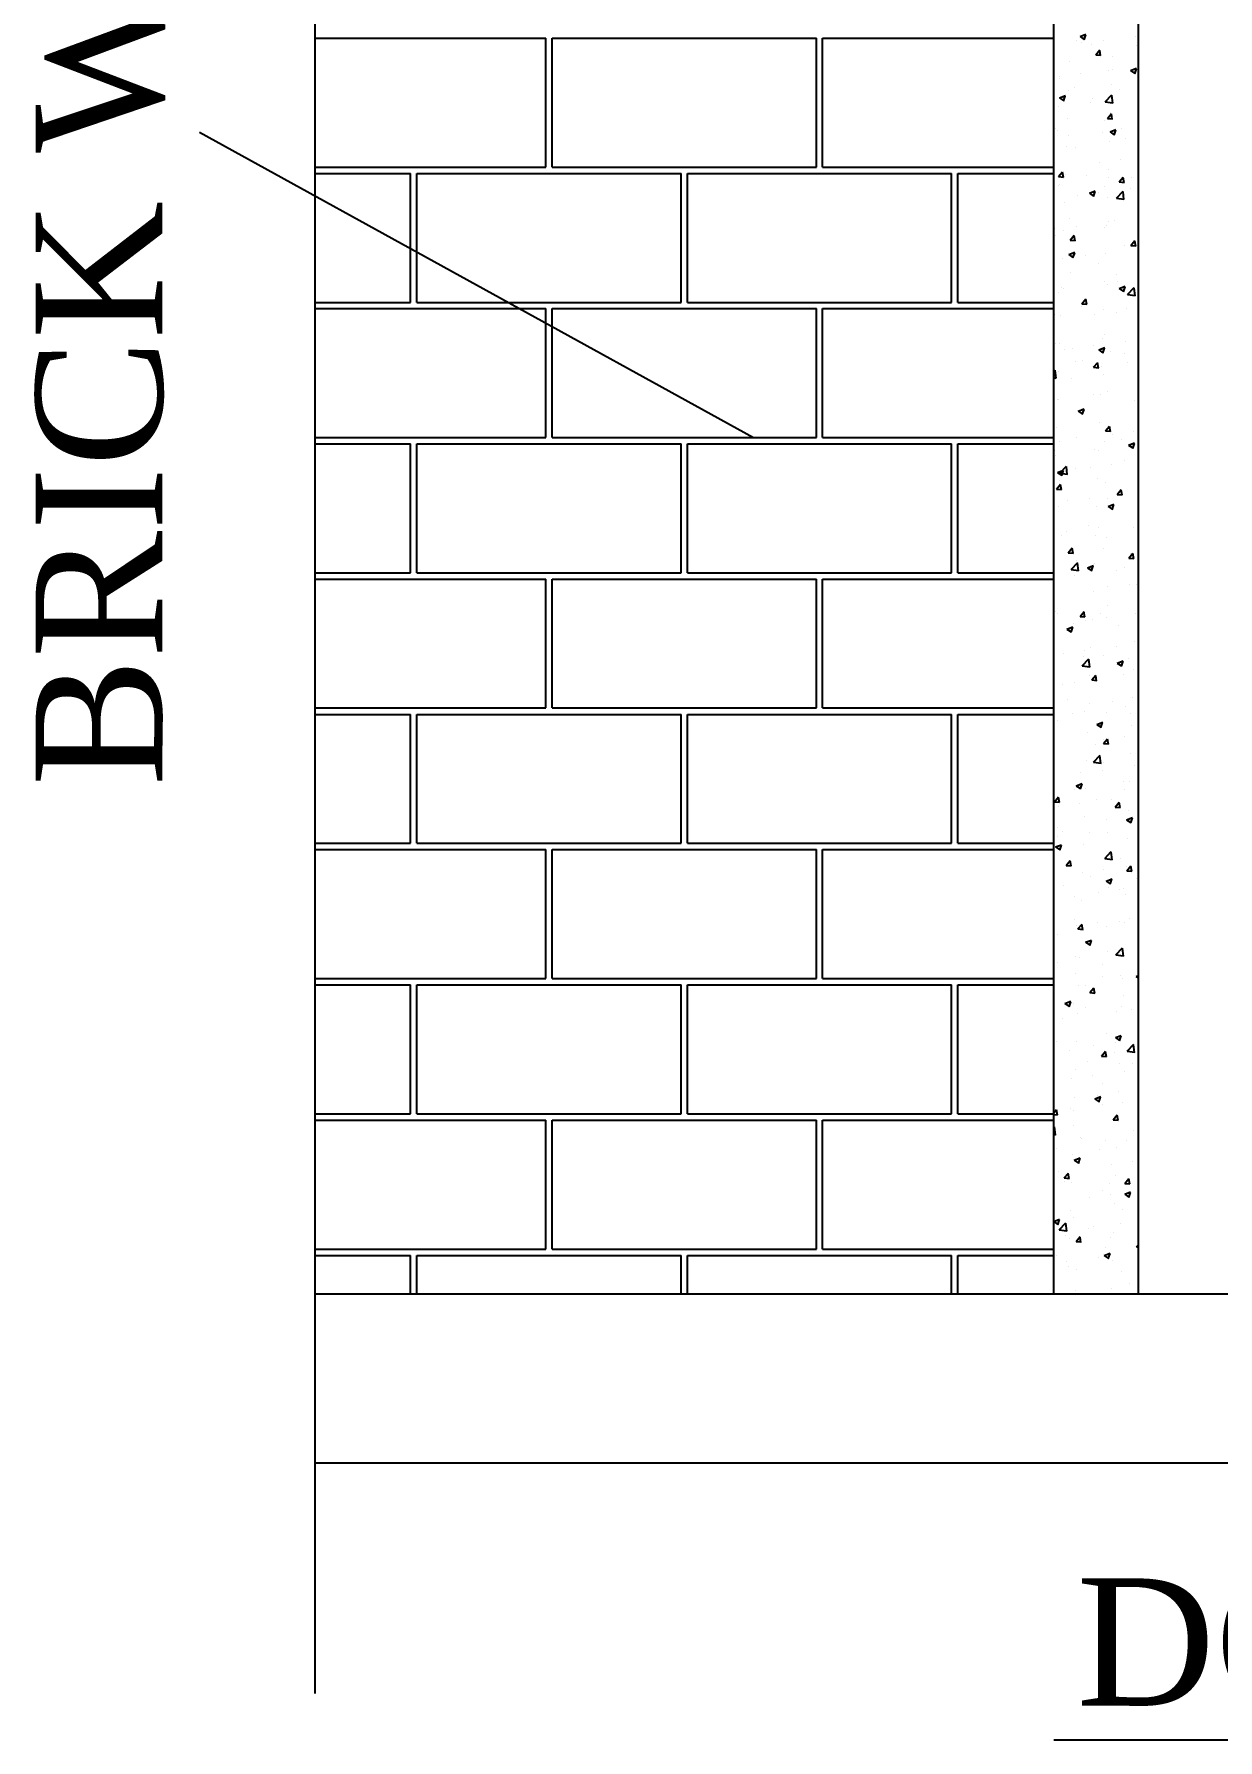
# Model space of a CAD drawing. Header units: metres. Extents: x 605 to 716, y 216 to 296.
# Drawn here: x 619.399 to 621.368, y 223.824 to 226.661 of the extents above; entities that cross this region are included whole.
import ezdxf

# ---------------------------------------------------------------- set-up
doc = ezdxf.new("R2010")
doc.units = ezdxf.units.M
doc.layers.add('1', color=1, linetype='Continuous')
doc.styles.add('ROMANTIC', font='romantic.ttf', dxfattribs={"width": 0.8})
doc.styles.add('TIMES', font='times.ttf', dxfattribs={"height": 9})

# ---------------------------------------------------------------- blocks, each defined once
blk = doc.blocks.new('A$C1A3C141D')
at = {"color": 0}
for p, q in [((73.05, -86.05), (73.05, 185.3)), ((133.87, -53.17), (133.87, 141.71)), ((140.83, -53.17), (140.83, 141.71)), ((63.51, 42.49), (109.13, 17.36)), ((140.83, -53.17), (73.05, -53.17)), ((231.3, -53.17), (140.83, -53.17)), ((299.08, -67.09), (73.05, -67.09)), ((133.86, -89.88), (250.06, -89.88))]:
    blk.add_line(p, q, dxfattribs=at)
at = {"color": 4}
for p, q in [((73.05, 50.24), (92.03, 50.24)), ((92.03, 39.63), (92.03, 50.24)), ((92.56, 50.24), (114.31, 50.24)), ((92.56, 39.63), (92.56, 50.24)), ((114.31, 39.63), (114.31, 50.24)), ((114.83, 50.24), (133.87, 50.24)), ((114.83, 39.63), (114.83, 50.24)), ((73.05, 39.63), (92.03, 39.63)), ((92.56, 39.63), (114.31, 39.63)), ((114.83, 39.63), (133.87, 39.63)), ((73.05, 39.11), (80.9, 39.11)), ((80.9, 28.49), (80.9, 39.11)), ((81.42, 39.11), (103.17, 39.11)), ((81.42, 28.49), (81.42, 39.11)), ((103.17, 28.49), (103.17, 39.11)), ((103.69, 39.11), (125.44, 39.11)), ((103.69, 28.49), (103.69, 39.11)), ((125.44, 28.49), (125.44, 39.11)), ((125.96, 39.11), (133.87, 39.11)), ((125.96, 28.49), (125.96, 39.11)), ((73.05, 28.49), (80.9, 28.49)), ((81.42, 28.49), (103.17, 28.49)), ((103.69, 28.49), (125.44, 28.49)), ((125.96, 28.49), (133.87, 28.49)), ((73.05, 27.97), (92.03, 27.97)), ((92.03, 17.36), (92.03, 27.97)), ((92.56, 27.97), (114.31, 27.97)), ((92.56, 17.36), (92.56, 27.97)), ((114.31, 17.36), (114.31, 27.97)), ((114.83, 27.97), (133.87, 27.97)), ((114.83, 17.36), (114.83, 27.97)), ((73.05, 17.36), (92.03, 17.36)), ((92.56, 17.36), (114.31, 17.36)), ((114.83, 17.36), (133.87, 17.36)), ((73.05, 16.84), (80.9, 16.84)), ((80.9, 6.22), (80.9, 16.84)), ((81.42, 6.22), (81.42, 16.84)), ((81.42, 16.84), (103.17, 16.84)), ((103.17, 6.22), (103.17, 16.84)), ((103.69, 6.22), (103.69, 16.84)), ((103.69, 16.84), (125.44, 16.84)), ((125.44, 6.22), (125.44, 16.84)), ((125.96, 6.22), (125.96, 16.84)), ((125.96, 16.84), (133.87, 16.84)), ((73.05, 6.22), (80.9, 6.22)), ((73.05, 5.7), (92.03, 5.7)), ((81.42, 6.22), (103.17, 6.22)), ((92.03, -4.91), (92.03, 5.7)), ((92.56, 5.7), (114.31, 5.7)), ((92.56, -4.91), (92.56, 5.7)), ((103.69, 6.22), (125.44, 6.22)), ((114.31, -4.91), (114.31, 5.7)), ((114.83, 5.7), (133.87, 5.7)), ((114.83, -4.91), (114.83, 5.7)), ((125.96, 6.22), (133.87, 6.22)), ((73.05, -4.91), (92.03, -4.91)), ((73.05, -5.44), (80.9, -5.44)), ((80.9, -16.05), (80.9, -5.44)), ((81.42, -5.44), (103.17, -5.44)), ((81.42, -16.05), (81.42, -5.44)), ((92.56, -4.91), (114.31, -4.91)), ((103.17, -16.05), (103.17, -5.44)), ((103.69, -5.44), (125.44, -5.44)), ((103.69, -16.05), (103.69, -5.44)), ((114.83, -4.91), (133.87, -4.91)), ((125.44, -16.05), (125.44, -5.44)), ((125.96, -5.44), (133.87, -5.44)), ((125.96, -16.05), (125.96, -5.44)), ((73.05, -16.05), (80.9, -16.05)), ((73.05, -16.57), (92.03, -16.57)), ((81.42, -16.05), (103.17, -16.05)), ((92.03, -27.18), (92.03, -16.57)), ((92.56, -16.57), (114.31, -16.57)), ((92.56, -27.18), (92.56, -16.57)), ((103.69, -16.05), (125.44, -16.05)), ((114.31, -27.18), (114.31, -16.57)), ((114.83, -16.57), (133.87, -16.57)), ((114.83, -27.18), (114.83, -16.57)), ((125.96, -16.05), (133.87, -16.05)), ((73.05, -27.18), (92.03, -27.18)), ((73.05, -27.71), (80.9, -27.71)), ((80.9, -38.32), (80.9, -27.71)), ((81.42, -27.71), (103.17, -27.71)), ((81.42, -38.32), (81.42, -27.71)), ((92.56, -27.18), (114.31, -27.18)), ((103.17, -38.32), (103.17, -27.71)), ((103.69, -27.71), (125.44, -27.71)), ((103.69, -38.32), (103.69, -27.71)), ((114.83, -27.18), (133.87, -27.18)), ((125.44, -38.32), (125.44, -27.71)), ((125.96, -27.71), (133.87, -27.71)), ((125.96, -38.32), (125.96, -27.71)), ((73.05, -38.32), (80.9, -38.32)), ((73.05, -38.84), (92.03, -38.84)), ((81.42, -38.32), (103.17, -38.32)), ((92.03, -49.46), (92.03, -38.84)), ((92.56, -38.84), (114.31, -38.84)), ((92.56, -49.46), (92.56, -38.84)), ((103.69, -38.32), (125.44, -38.32)), ((114.31, -49.46), (114.31, -38.84)), ((114.83, -38.84), (133.87, -38.84)), ((114.83, -49.46), (114.83, -38.84)), ((125.96, -38.32), (133.87, -38.32)), ((73.05, -49.46), (92.03, -49.46)), ((73.05, -49.98), (80.9, -49.98)), ((80.9, -53.17), (80.9, -49.98)), ((81.42, -49.98), (103.17, -49.98)), ((81.42, -53.17), (81.42, -49.98)), ((92.56, -49.46), (114.31, -49.46)), ((103.17, -53.17), (103.17, -49.98)), ((103.69, -49.98), (125.44, -49.98)), ((103.69, -53.17), (103.69, -49.98)), ((114.83, -49.46), (133.87, -49.46)), ((125.44, -53.17), (125.44, -49.98)), ((125.96, -49.98), (133.87, -49.98)), ((125.96, -53.17), (125.96, -49.98))]:
    blk.add_line(p, q, dxfattribs=at)
at = {"color": 2}
for p, q in [((135.7, 50.06), (135.7, 50.06)), ((136.02, 50.37), (136.51, 50.56)), ((136.02, 50.37), (136.37, 50.14)), ((136.17, 49.85), (136.17, 49.85)), ((136.36, 50.1), (136.51, 50.52)), ((136.93, 49.75), (136.93, 49.75)), ((137.31, 48.88), (137.64, 49.28)), ((137.72, 48.81), (137.64, 49.24)), ((137.92, 50.08), (137.92, 50.08)), ((140.55, 50.42), (140.55, 50.42)), ((140.64, 49.6), (140.64, 49.6)), ((135.19, 48.28), (135.19, 48.28)), ((137.31, 48.88), (137.72, 48.84)), ((138.7, 48.72), (138.7, 48.72)), ((140.18, 47.57), (140.67, 47.76)), ((134.3, 46.92), (134.3, 46.92)), ((134.34, 47.1), (134.34, 47.1)), ((136.09, 47.33), (136.09, 47.33)), ((138.36, 47.62), (138.36, 47.62)), ((138.62, 46.4), (138.62, 46.4)), ((138.72, 47.68), (138.72, 47.68)), ((140.18, 47.57), (140.53, 47.33)), ((140.52, 47.3), (140.66, 47.72)), ((134.33, 45.32), (134.82, 45.51)), ((134.33, 45.32), (134.68, 45.09)), ((134.67, 45.06), (134.81, 45.48)), ((135.1, 45.96), (135.1, 45.96)), ((135.57, 46.2), (135.57, 46.2)), ((137.04, 45.26), (137.04, 45.26)), ((138.1, 45), (138.64, 45.57)), ((138.1, 45), (138.72, 44.91)), ((138.71, 44.88), (138.63, 45.54)), ((139.29, 46.04), (139.29, 46.04)), ((140.75, 45.1), (140.75, 45.1)), ((134.26, 44.59), (134.26, 44.59)), ((135.02, 43.64), (135.02, 43.64)), ((136.89, 44.93), (136.89, 44.93)), ((138.27, 43.64), (138.61, 44.04)), ((138.27, 43.64), (138.69, 43.61)), ((138.53, 44.09), (138.53, 44.09)), ((138.68, 43.57), (138.6, 44.01)), ((134.01, 42.77), (134.01, 42.77)), ((134.19, 42.66), (134.19, 42.66)), ((135.06, 42.19), (135.06, 42.19)), ((137.9, 42.5), (137.9, 42.5)), ((138.07, 43.47), (138.07, 43.47)), ((138.49, 42.52), (138.97, 42.71)), ((138.49, 42.52), (138.83, 42.29)), ((138.83, 42.25), (138.97, 42.67)), ((139.46, 42.77), (139.46, 42.77)), ((134.93, 41.32), (134.93, 41.32)), ((135.68, 41.24), (135.68, 41.24)), ((138.45, 41.77), (138.45, 41.77)), ((139.74, 41.94), (139.74, 41.94)), ((137.62, 40.02), (137.62, 40.02)), ((138.36, 39.45), (138.36, 39.45)), ((139.37, 40.25), (139.37, 40.25)), ((134.25, 38.84), (134.58, 39.24)), ((134.25, 38.84), (134.66, 38.81)), ((134.28, 38.11), (134.28, 38.11)), ((134.3, 38.17), (134.3, 38.17)), ((134.66, 38.77), (134.58, 39.21)), ((134.85, 39.01), (134.85, 39.01)), ((136.55, 38.95), (136.55, 38.95)), ((138.01, 38.01), (138.01, 38.01)), ((138.34, 38.81), (138.34, 38.81)), ((139.24, 38.41), (139.57, 38.81)), ((139.24, 38.41), (139.66, 38.37)), ((139.65, 38.34), (139.57, 38.77)), ((140.26, 38.79), (140.26, 38.79)), ((134.76, 36.69), (134.76, 36.69)), ((135.79, 37.28), (135.79, 37.28)), ((136.79, 37.47), (137.28, 37.66)), ((136.79, 37.47), (137.14, 37.24)), ((137.13, 37.21), (137.27, 37.63)), ((137.54, 37.51), (137.54, 37.51)), ((138.28, 37.14), (138.28, 37.14)), ((139.02, 37.07), (139.56, 37.64)), ((139.02, 37.07), (139.64, 36.98)), ((139.63, 36.95), (139.56, 37.61)), ((140.17, 37.85), (140.17, 37.85)), ((135.16, 35.41), (135.16, 35.41)), ((138.88, 35.25), (138.88, 35.25)), ((133.96, 34.53), (133.96, 34.53)), ((133.99, 33.96), (133.99, 33.96)), ((134.68, 34.37), (134.68, 34.37)), ((135.21, 33.61), (135.55, 34.01)), ((135.62, 33.54), (135.54, 33.98)), ((135.71, 34.76), (135.71, 34.76)), ((138.05, 34.65), (138.05, 34.65)), ((138.19, 34.82), (138.19, 34.82)), ((138.34, 35.11), (138.34, 35.11)), ((135.1, 32.43), (135.59, 32.61)), ((135.1, 32.43), (135.44, 32.19)), ((135.21, 33.61), (135.63, 33.57)), ((135.44, 32.16), (135.58, 32.58)), ((135.66, 32.43), (135.66, 32.43)), ((136.51, 32.36), (136.51, 32.36)), ((138.11, 32.5), (138.11, 32.5)), ((139.72, 33.13), (139.72, 33.13)), ((140.2, 33.17), (140.54, 33.57)), ((140.2, 33.17), (140.62, 33.14)), ((140.62, 33.1), (140.53, 33.54)), ((133.87, 32.02), (133.87, 32.02)), ((134.59, 32.06), (134.59, 32.06)), ((135.27, 30.92), (135.27, 30.92)), ((137.52, 31.69), (137.52, 31.69)), ((134.51, 29.74), (134.51, 29.74)), ((134.68, 29.62), (134.68, 29.62)), ((138.03, 30.19), (138.03, 30.19)), ((138.32, 29.99), (138.32, 29.99)), ((138.99, 30.76), (138.99, 30.76)), ((139.08, 30.2), (139.08, 30.2)), ((139.25, 29.63), (139.74, 29.81)), ((139.25, 29.63), (139.6, 29.39)), ((139.59, 29.36), (139.73, 29.78)), ((139.94, 29.14), (140.48, 29.7)), ((140.56, 29.02), (140.48, 29.68)), ((140.82, 30.43), (140.82, 30.43)), ((134.26, 29.3), (134.26, 29.3)), ((136.14, 28.16), (136.14, 28.16)), ((136.18, 28.37), (136.51, 28.77)), ((136.18, 28.37), (136.59, 28.34)), ((136.59, 28.3), (136.51, 28.74)), ((139.94, 29.14), (140.56, 29.04)), ((133.87, 27.56), (133.89, 27.57)), ((133.87, 27.47), (133.89, 27.53)), ((134.42, 27.42), (134.42, 27.42)), ((137.24, 27.45), (137.24, 27.45)), ((137.94, 27.87), (137.94, 27.87)), ((138.99, 27.68), (138.99, 27.68)), ((139.85, 28), (139.85, 28)), ((137.86, 25.55), (137.86, 25.55)), ((138.03, 25.84), (138.03, 25.84)), ((139.79, 25.28), (139.79, 25.28)), ((133.97, 25.14), (133.97, 25.14)), ((134.34, 25.11), (134.34, 25.11)), ((134.78, 24.6), (134.78, 24.6)), ((135.41, 24.71), (135.41, 24.71)), ((137.16, 24.94), (137.16, 24.94)), ((137.56, 24.58), (138.05, 24.77)), ((137.56, 24.58), (137.91, 24.34)), ((137.9, 24.31), (138.04, 24.73)), ((138.5, 24.44), (138.5, 24.44)), ((139.7, 24.31), (139.7, 24.31)), ((133.87, 22.81), (133.98, 22.93)), ((134.05, 22.24), (133.97, 22.9)), ((134.26, 22.79), (134.26, 22.79)), ((135.64, 23.62), (135.64, 23.62)), ((136.25, 23.67), (136.25, 23.67)), ((137.14, 23.14), (137.48, 23.54)), ((137.14, 23.14), (137.56, 23.1)), ((137.55, 23.07), (137.47, 23.5)), ((137.77, 23.23), (137.77, 23.23)), ((137.96, 22.54), (137.96, 22.54)), ((139.96, 23.51), (139.96, 23.51)), ((133.87, 22.29), (134.06, 22.26)), ((135.32, 22.19), (135.32, 22.19)), ((138.3, 21.18), (138.3, 21.18)), ((134.17, 20.47), (134.17, 20.47)), ((134.24, 20.48), (134.24, 20.48)), ((135.87, 19.53), (136.35, 19.72)), ((136.13, 19.79), (136.13, 19.79)), ((136.21, 19.26), (136.35, 19.68)), ((137.11, 20.91), (137.11, 20.91)), ((137.69, 20.92), (137.69, 20.92)), ((140.53, 20.37), (140.53, 20.37)), ((135.87, 19.53), (136.21, 19.3)), ((137.6, 18.6), (137.6, 18.6)), ((138.11, 17.9), (138.45, 18.3)), ((138.52, 17.83), (138.44, 18.27)), ((134.09, 18.16), (134.09, 18.16)), ((134.3, 17.05), (134.3, 17.05)), ((135.76, 17.35), (135.76, 17.35)), ((138.01, 17.03), (138.01, 17.03)), ((138.11, 17.9), (138.53, 17.87)), ((138.69, 17.63), (138.69, 17.63)), ((139.47, 17.19), (139.47, 17.19)), ((140.02, 16.73), (140.51, 16.92)), ((140.36, 16.46), (140.5, 16.88)), ((140.44, 17.86), (140.44, 17.86)), ((133.95, 16.33), (133.95, 16.33)), ((134, 15.84), (134, 15.84)), ((137.22, 16.41), (137.22, 16.41)), ((137.52, 16.28), (137.52, 16.28)), ((139.68, 15.5), (139.68, 15.5)), ((140.02, 16.73), (140.37, 16.5)), ((134.17, 14.48), (134.66, 14.67)), ((134.17, 14.48), (134.52, 14.25)), ((134.36, 14.43), (134.9, 14.99)), ((134.36, 14.43), (134.98, 14.33)), ((134.51, 14.22), (134.65, 14.64)), ((134.97, 14.31), (134.9, 14.97)), ((135.62, 14.8), (135.62, 14.8)), ((136.86, 14.88), (136.86, 14.88)), ((138.61, 15.11), (138.61, 15.11)), ((133.92, 13.52), (133.92, 13.52)), ((134.08, 13.11), (134.42, 13.51)), ((134.08, 13.11), (134.5, 13.07)), ((134.37, 13.81), (134.37, 13.81)), ((134.49, 13.04), (134.41, 13.47)), ((137.43, 13.97), (137.43, 13.97)), ((138.09, 13.65), (138.09, 13.65)), ((139.08, 12.67), (139.41, 13.07)), ((139.08, 12.67), (139.49, 12.63)), ((139.49, 12.6), (139.41, 13.03)), ((139.41, 12.71), (139.41, 12.71)), ((134.22, 11.67), (134.22, 11.67)), ((135.03, 12.14), (135.03, 12.14)), ((136.77, 12.37), (136.77, 12.37)), ((137.35, 11.65), (137.35, 11.65)), ((138.27, 12.37), (138.27, 12.37)), ((138.33, 11.68), (138.81, 11.87)), ((138.33, 11.68), (138.67, 11.45)), ((138.67, 11.41), (138.81, 11.84)), ((136.73, 10.1), (136.73, 10.1)), ((137.58, 9.97), (137.58, 9.97)), ((140.45, 9.94), (140.45, 9.94)), ((134.48, 9.32), (134.48, 9.32)), ((134.94, 9.62), (134.94, 9.62)), ((137.26, 9.33), (137.26, 9.33)), ((138.2, 9.16), (138.2, 9.16)), ((133.93, 7.52), (133.93, 7.52)), ((135.05, 7.87), (135.38, 8.27)), ((135.05, 7.87), (135.47, 7.83)), ((135.28, 6.5), (135.83, 7.06)), ((135.46, 7.8), (135.38, 8.24)), ((135.75, 7.22), (135.75, 7.22)), ((135.9, 6.37), (135.82, 7.03)), ((137.99, 8.21), (137.99, 8.21)), ((140.04, 7.43), (140.38, 7.83)), ((140.04, 7.43), (140.46, 7.4)), ((140.14, 7.8), (140.14, 7.8)), ((140.45, 7.36), (140.37, 7.8)), ((140.79, 7.54), (140.79, 7.54)), ((135.28, 6.5), (135.9, 6.4)), ((135.35, 6.56), (135.35, 6.56)), ((135.6, 5.99), (135.6, 5.99)), ((136.63, 6.64), (137.12, 6.82)), ((136.63, 6.64), (136.98, 6.4)), ((136.97, 6.37), (137.11, 6.79)), ((137.18, 7.02), (137.18, 7.02)), ((139.06, 6.4), (139.06, 6.4)), ((139.66, 6.69), (139.66, 6.69)), ((133.92, 4.48), (133.92, 4.48)), ((137.09, 4.7), (137.09, 4.7)), ((138.31, 5.06), (138.31, 5.06)), ((140.06, 5.29), (140.06, 5.29)), ((140.71, 5.22), (140.71, 5.22)), ((133.99, 3), (133.99, 3)), ((134.2, 2.86), (134.2, 2.86)), ((136.02, 2.63), (136.35, 3.03)), ((136.43, 2.56), (136.34, 3)), ((137.71, 2.85), (137.71, 2.85)), ((138.25, 3.55), (138.25, 3.55)), ((140.62, 2.9), (140.62, 2.9)), ((140.79, 3.83), (140.83, 3.85)), ((140.79, 3.83), (140.83, 3.81)), ((134.94, 1.59), (135.43, 1.78)), ((134.94, 1.59), (135.29, 1.35)), ((135.28, 1.32), (135.42, 1.74)), ((135.46, 2.07), (135.46, 2.07)), ((136.02, 2.63), (136.43, 2.6)), ((136.48, 2.31), (136.48, 2.31)), ((137.01, 2.38), (137.01, 2.38)), ((138.22, 2.54), (138.22, 2.54)), ((139.17, 1.91), (139.17, 1.91)), ((136.92, 0.07), (136.92, 0.07)), ((139.03, 0.14), (139.03, 0.14)), ((140.54, 0.59), (140.54, 0.59)), ((133.91, -1.3), (133.91, -1.3)), ((134.65, -0.43), (134.65, -0.43)), ((136.21, -1.44), (136.75, -0.87)), ((136.32, -0.69), (136.32, -0.69)), ((136.39, -0.21), (136.39, -0.21)), ((136.82, -1.56), (136.74, -0.9)), ((137.97, -0.6), (137.97, -0.6)), ((139.09, -1.21), (139.58, -1.03)), ((139.09, -1.21), (139.44, -1.45)), ((139.43, -1.48), (139.58, -1.06)), ((140.04, -0.85), (140.04, -0.85)), ((136.21, -1.44), (136.82, -1.53)), ((136.84, -2.25), (136.84, -2.25)), ((136.98, -2.6), (137.32, -2.2)), ((136.98, -2.6), (137.4, -2.64)), ((137.2, -2.6), (137.2, -2.6)), ((137.39, -2.67), (137.31, -2.23)), ((139.63, -2.13), (139.63, -2.13)), ((140.46, -1.73), (140.46, -1.73)), ((134.56, -2.95), (134.56, -2.95)), ((135.58, -2.82), (135.58, -2.82)), ((140.37, -4.05), (140.37, -4.05)), ((134.97, -4.25), (134.97, -4.25)), ((135.37, -5.35), (135.37, -5.35)), ((136.43, -5.18), (136.43, -5.18)), ((136.76, -4.57), (136.76, -4.57)), ((138.23, -5.26), (138.23, -5.26)), ((138.68, -4.41), (138.68, -4.41)), ((139.76, -4.77), (139.76, -4.77)), ((140.15, -5.34), (140.15, -5.34)), ((134.17, -5.96), (134.17, -5.96)), ((136.67, -6.89), (136.67, -6.89)), ((137.4, -6.26), (137.89, -6.07)), ((137.4, -6.26), (137.75, -6.49)), ((137.74, -6.53), (137.88, -6.11)), ((140.29, -6.36), (140.29, -6.36)), ((137.3, -7.94), (137.3, -7.94)), ((137.93, -7.51), (137.93, -7.51)), ((137.95, -7.84), (138.28, -7.44)), ((137.95, -7.84), (138.36, -7.87)), ((138.36, -7.91), (138.28, -7.47)), ((139.67, -7.29), (139.67, -7.29)), ((136.59, -9.2), (136.59, -9.2)), ((137.13, -9.37), (137.67, -8.8)), ((137.13, -9.37), (137.75, -9.46)), ((137.74, -9.49), (137.66, -8.83)), ((137.95, -9.41), (137.95, -9.41)), ((140.2, -8.68), (140.2, -8.68)), ((140.48, -9.68), (140.48, -9.68)), ((133.89, -10.11), (133.89, -10.11)), ((135.71, -11.31), (136.19, -11.12)), ((136.05, -11.58), (136.19, -11.15)), ((136.1, -10.26), (136.1, -10.26)), ((137.84, -10.03), (137.84, -10.03)), ((139.61, -10.94), (139.61, -10.94)), ((140.12, -11), (140.12, -11)), ((133.92, -12.63), (134.26, -12.23)), ((133.92, -12.63), (134.34, -12.67)), ((134.33, -12.7), (134.25, -12.27)), ((135.56, -11.64), (135.56, -11.64)), ((135.71, -11.31), (136.05, -11.54)), ((135.94, -11.5), (135.94, -11.5)), ((136.5, -11.52), (136.5, -11.52)), ((137.41, -12.43), (137.41, -12.43)), ((138.65, -12.43), (138.65, -12.43)), ((139.66, -11.66), (139.66, -11.66)), ((134.27, -13), (134.27, -13)), ((136.01, -12.78), (136.01, -12.78)), ((136.42, -13.84), (136.42, -13.84)), ((138.91, -13.07), (139.25, -12.67)), ((138.91, -13.07), (139.33, -13.11)), ((139.32, -13.14), (139.24, -12.7)), ((139.86, -14.11), (140.35, -13.92)), ((140.03, -13.31), (140.03, -13.31)), ((140.2, -14.38), (140.34, -13.96)), ((134.15, -14.77), (134.15, -14.77)), ((134.56, -15.04), (134.56, -15.04)), ((136.82, -15.17), (136.82, -15.17)), ((138.21, -14.07), (138.21, -14.07)), ((138.27, -15.19), (138.27, -15.19)), ((139.86, -14.11), (140.21, -14.34)), ((134.01, -16.35), (134.5, -16.17)), ((134.01, -16.35), (134.36, -16.59)), ((134.18, -15.52), (134.18, -15.52)), ((134.35, -16.62), (134.5, -16.2)), ((136.33, -16.15), (136.33, -16.15)), ((138.05, -17.3), (138.59, -16.73)), ((138.66, -17.42), (138.59, -16.76)), ((139.95, -15.63), (139.95, -15.63)), ((134.89, -17.87), (135.22, -17.47)), ((134.89, -17.87), (135.3, -17.91)), ((134.99, -17.92), (134.99, -17.92)), ((135.3, -17.94), (135.22, -17.5)), ((137.93, -18.23), (137.93, -18.23)), ((138.05, -17.3), (138.67, -17.39)), ((139.38, -17.34), (139.38, -17.34)), ((139.86, -17.95), (139.86, -17.95)), ((139.88, -18.31), (140.21, -17.91)), ((140.29, -18.38), (140.21, -17.94)), ((133.87, -18.92), (133.87, -18.92)), ((134.67, -19.53), (134.67, -19.53)), ((136.25, -18.47), (136.25, -18.47)), ((136.92, -18.75), (136.92, -18.75)), ((138.17, -19.16), (138.66, -18.97)), ((138.17, -19.16), (138.51, -19.39)), ((138.51, -19.42), (138.65, -19)), ((139.88, -18.31), (140.29, -18.34)), ((140.63, -18.91), (140.63, -18.91)), ((135.53, -20.45), (135.53, -20.45)), ((136.16, -20.79), (136.16, -20.79)), ((137.55, -20.08), (137.55, -20.08)), ((138.38, -19.69), (138.38, -19.69)), ((139.29, -19.86), (139.29, -19.86)), ((139.59, -19.75), (139.59, -19.75)), ((139.78, -20.26), (139.78, -20.26)), ((135.53, -22.29), (135.53, -22.29)), ((139.25, -22.45), (139.25, -22.45)), ((140.1, -22.25), (140.1, -22.25)), ((134.13, -23.58), (134.13, -23.58)), ((135.72, -22.83), (135.72, -22.83)), ((135.85, -23.1), (136.19, -22.7)), ((135.85, -23.1), (136.27, -23.14)), ((136.08, -23.1), (136.08, -23.1)), ((136.26, -23.17), (136.18, -22.74)), ((137.46, -22.6), (137.46, -22.6)), ((138.19, -22.89), (138.19, -22.89)), ((139.69, -22.58), (139.69, -22.58)), ((136.48, -24.2), (136.96, -24.02)), ((136.48, -24.2), (136.82, -24.44)), ((136.82, -24.47), (136.96, -24.05)), ((138.27, -25), (138.27, -25)), ((138.97, -25.23), (139.52, -24.67)), ((138.97, -25.23), (139.59, -25.33)), ((139.59, -25.35), (139.51, -24.69)), ((139.61, -24.9), (139.61, -24.9)), ((133.89, -25.58), (133.89, -25.58)), ((134.18, -25.84), (134.18, -25.84)), ((135.63, -25.35), (135.63, -25.35)), ((135.99, -25.42), (135.99, -25.42)), ((137.89, -26), (137.89, -26)), ((135.64, -26.78), (135.64, -26.78)), ((135.91, -27.74), (135.91, -27.74)), ((136.44, -27.74), (136.44, -27.74)), ((136.82, -28.34), (137.15, -27.94)), ((137.23, -28.41), (137.15, -27.97)), ((137.91, -27.04), (137.91, -27.04)), ((139.36, -26.94), (139.36, -26.94)), ((139.52, -27.22), (139.52, -27.22)), ((140.63, -27.01), (140.83, -26.93)), ((140.63, -27.01), (140.83, -27.14)), ((134.78, -29.25), (135.27, -29.06)), ((134.78, -29.25), (135.13, -29.48)), ((135.12, -29.52), (135.26, -29.1)), ((135.51, -29.26), (135.51, -29.26)), ((136.82, -28.34), (137.23, -28.38)), ((139.57, -28.57), (139.57, -28.57)), ((134.61, -30.49), (134.61, -30.49)), ((135.82, -30.05), (135.82, -30.05)), ((136.51, -29.54), (136.51, -29.54)), ((139, -29.91), (139, -29.91)), ((139.44, -29.53), (139.44, -29.53)), ((140.22, -29.7), (140.22, -29.7)), ((140.74, -29.68), (140.74, -29.68)), ((138.17, -31.7), (138.17, -31.7)), ((138.94, -32.05), (139.42, -31.87)), ((138.94, -32.05), (139.28, -32.29)), ((139.28, -32.32), (139.42, -31.9)), ((139.35, -31.85), (139.35, -31.85)), ((134.11, -32.4), (134.11, -32.4)), ((135.15, -33.1), (135.15, -33.1)), ((135.74, -32.37), (135.74, -32.37)), ((137.17, -32.66), (137.17, -32.66)), ((137.78, -33.57), (138.12, -33.17)), ((137.78, -33.57), (138.2, -33.61)), ((138.19, -33.64), (138.11, -33.21)), ((138.87, -33.25), (138.87, -33.25)), ((138.91, -32.43), (138.91, -32.43)), ((139.9, -33.16), (140.44, -32.6)), ((139.9, -33.16), (140.52, -33.26)), ((140.51, -33.29), (140.43, -32.62)), ((135.66, -34.69), (135.66, -34.69)), ((136.62, -34.03), (136.62, -34.03)), ((139.27, -34.17), (139.27, -34.17)), ((139.72, -34.82), (139.72, -34.82)), ((140.34, -34.19), (140.34, -34.19)), ((135.34, -35.4), (135.34, -35.4)), ((137.08, -35.17), (137.08, -35.17)), ((137.88, -35.85), (137.88, -35.85)), ((139.19, -36.48), (139.19, -36.48)), ((135.25, -37.92), (135.25, -37.92)), ((135.57, -37), (135.57, -37)), ((137.24, -37.1), (137.73, -36.91)), ((137.24, -37.1), (137.59, -37.33)), ((137.48, -36.79), (137.48, -36.79)), ((137.58, -37.37), (137.72, -36.95)), ((137.89, -37.57), (137.89, -37.57)), ((139.55, -37.38), (139.55, -37.38)), ((133.87, -38.24), (134.09, -37.97)), ((133.87, -38.38), (134.17, -38.41)), ((134.17, -38.44), (134.09, -38.01)), ((135.49, -38.08), (135.49, -38.08)), ((135.49, -39.32), (135.49, -39.32)), ((138.75, -38.81), (139.08, -38.41)), ((138.75, -38.81), (139.16, -38.85)), ((139.16, -38.88), (139.08, -38.44)), ((139.1, -38.8), (139.1, -38.8)), ((133.87, -39.45), (133.93, -39.38)), ((133.87, -40.02), (134.01, -40.04)), ((134, -40.07), (133.93, -39.4)), ((136.06, -40.31), (136.06, -40.31)), ((136.13, -40.35), (136.13, -40.35)), ((138.15, -40.51), (138.15, -40.51)), ((139.84, -40.5), (139.84, -40.5)), ((140.45, -39.74), (140.45, -39.74)), ((133.88, -41.13), (133.88, -41.13)), ((134.09, -41.21), (134.09, -41.21)), ((135.4, -41.64), (135.4, -41.64)), ((135.55, -42.15), (136.04, -41.96)), ((135.89, -42.41), (136.03, -41.99)), ((137.6, -41.28), (137.6, -41.28)), ((139.02, -41.12), (139.02, -41.12)), ((140.82, -41.09), (140.83, -41.09)), ((140.82, -41.09), (140.83, -41.1)), ((134.23, -43.06), (134.23, -43.06)), ((134.72, -43.61), (135.06, -43.21)), ((135.13, -43.68), (135.05, -43.24)), ((135.55, -42.15), (135.9, -42.38)), ((138.62, -42.48), (138.62, -42.48)), ((138.93, -43.43), (138.93, -43.43)), ((140.36, -42.25), (140.36, -42.25)), ((134.72, -43.61), (135.14, -43.64)), ((134.74, -43.89), (134.74, -43.89)), ((135.32, -43.96), (135.32, -43.96)), ((137.86, -44.67), (137.86, -44.67)), ((138.46, -44.04), (138.46, -44.04)), ((139.7, -44.95), (140.19, -44.76)), ((139.71, -44.05), (140.05, -43.65)), ((139.71, -44.05), (140.13, -44.08)), ((140.12, -44.12), (140.04, -43.68)), ((140.04, -45.22), (140.18, -44.8)), ((135.23, -46.27), (135.23, -46.27)), ((136.79, -45.23), (136.79, -45.23)), ((138.53, -45), (138.53, -45)), ((138.85, -45.75), (138.85, -45.75)), ((139.53, -46.19), (139.53, -46.19)), ((139.7, -44.95), (140.05, -45.18)), ((133.87, -47.19), (134.34, -47.01)), ((133.87, -47.2), (134.2, -47.43)), ((134.2, -47.46), (134.34, -47.04)), ((134.31, -47.87), (134.86, -47.31)), ((134.93, -48), (134.85, -47.34)), ((135.47, -46.89), (135.47, -46.89)), ((136.7, -47.74), (136.7, -47.74)), ((137.1, -47.6), (137.1, -47.6)), ((139.34, -47.39), (139.34, -47.39)), ((134.31, -47.87), (134.93, -47.97)), ((134.86, -48.38), (134.86, -48.38)), ((134.96, -47.97), (134.96, -47.97)), ((135.15, -48.59), (135.15, -48.59)), ((135.69, -48.84), (136.02, -48.44)), ((135.69, -48.84), (136.1, -48.88)), ((136.1, -48.91), (136.02, -48.48)), ((138.57, -48.53), (138.57, -48.53)), ((138.76, -48.07), (138.76, -48.07)), ((140.68, -49.28), (140.83, -49.11)), ((140.82, -47.76), (140.82, -47.76)), ((134.07, -50.02), (134.07, -50.02)), ((134.87, -50.49), (134.87, -50.49)), ((137.51, -50.14), (137.51, -50.14)), ((138.01, -50), (138.5, -49.81)), ((138.01, -50), (138.36, -50.23)), ((138.13, -49.33), (138.13, -49.33)), ((138.35, -50.26), (138.49, -49.84)), ((138.68, -50.38), (138.68, -50.38)), ((140.68, -49.28), (140.83, -49.29)), ((135.06, -50.91), (135.06, -50.91)), ((135.72, -51.14), (135.72, -51.14)), ((139.43, -51.29), (139.43, -51.29)), ((135.68, -52.88), (135.68, -52.88)), ((138.59, -52.7), (138.59, -52.7)), ((140.07, -52.31), (140.07, -52.31))]:
    blk.add_line(p, q, dxfattribs=at)
at = {"color": 4, "style": 'ROMANTIC'}
blk.add_text('BRICK WORK', height=10.44, rotation=90, dxfattribs=at).set_placement((60.46, -11.34))
at = {"color": 4, "style": 'TIMES'}
blk.add_text('DOOR OPENING', height=10.4689, dxfattribs=at).set_placement((135.72, -87.05))

msp = doc.modelspace()

# ---------------------------------------------------------------- block references
at = {"layer": '1', "color": 0, "xscale": 0.0201984694141399, "yscale": 0.0201984694141399, "zscale": 0.0201984694141399}
msp.add_blockref('A$C1A3C141D', (618.3911, 225.6392), dxfattribs=at)

doc.saveas('drawing.dxf')
